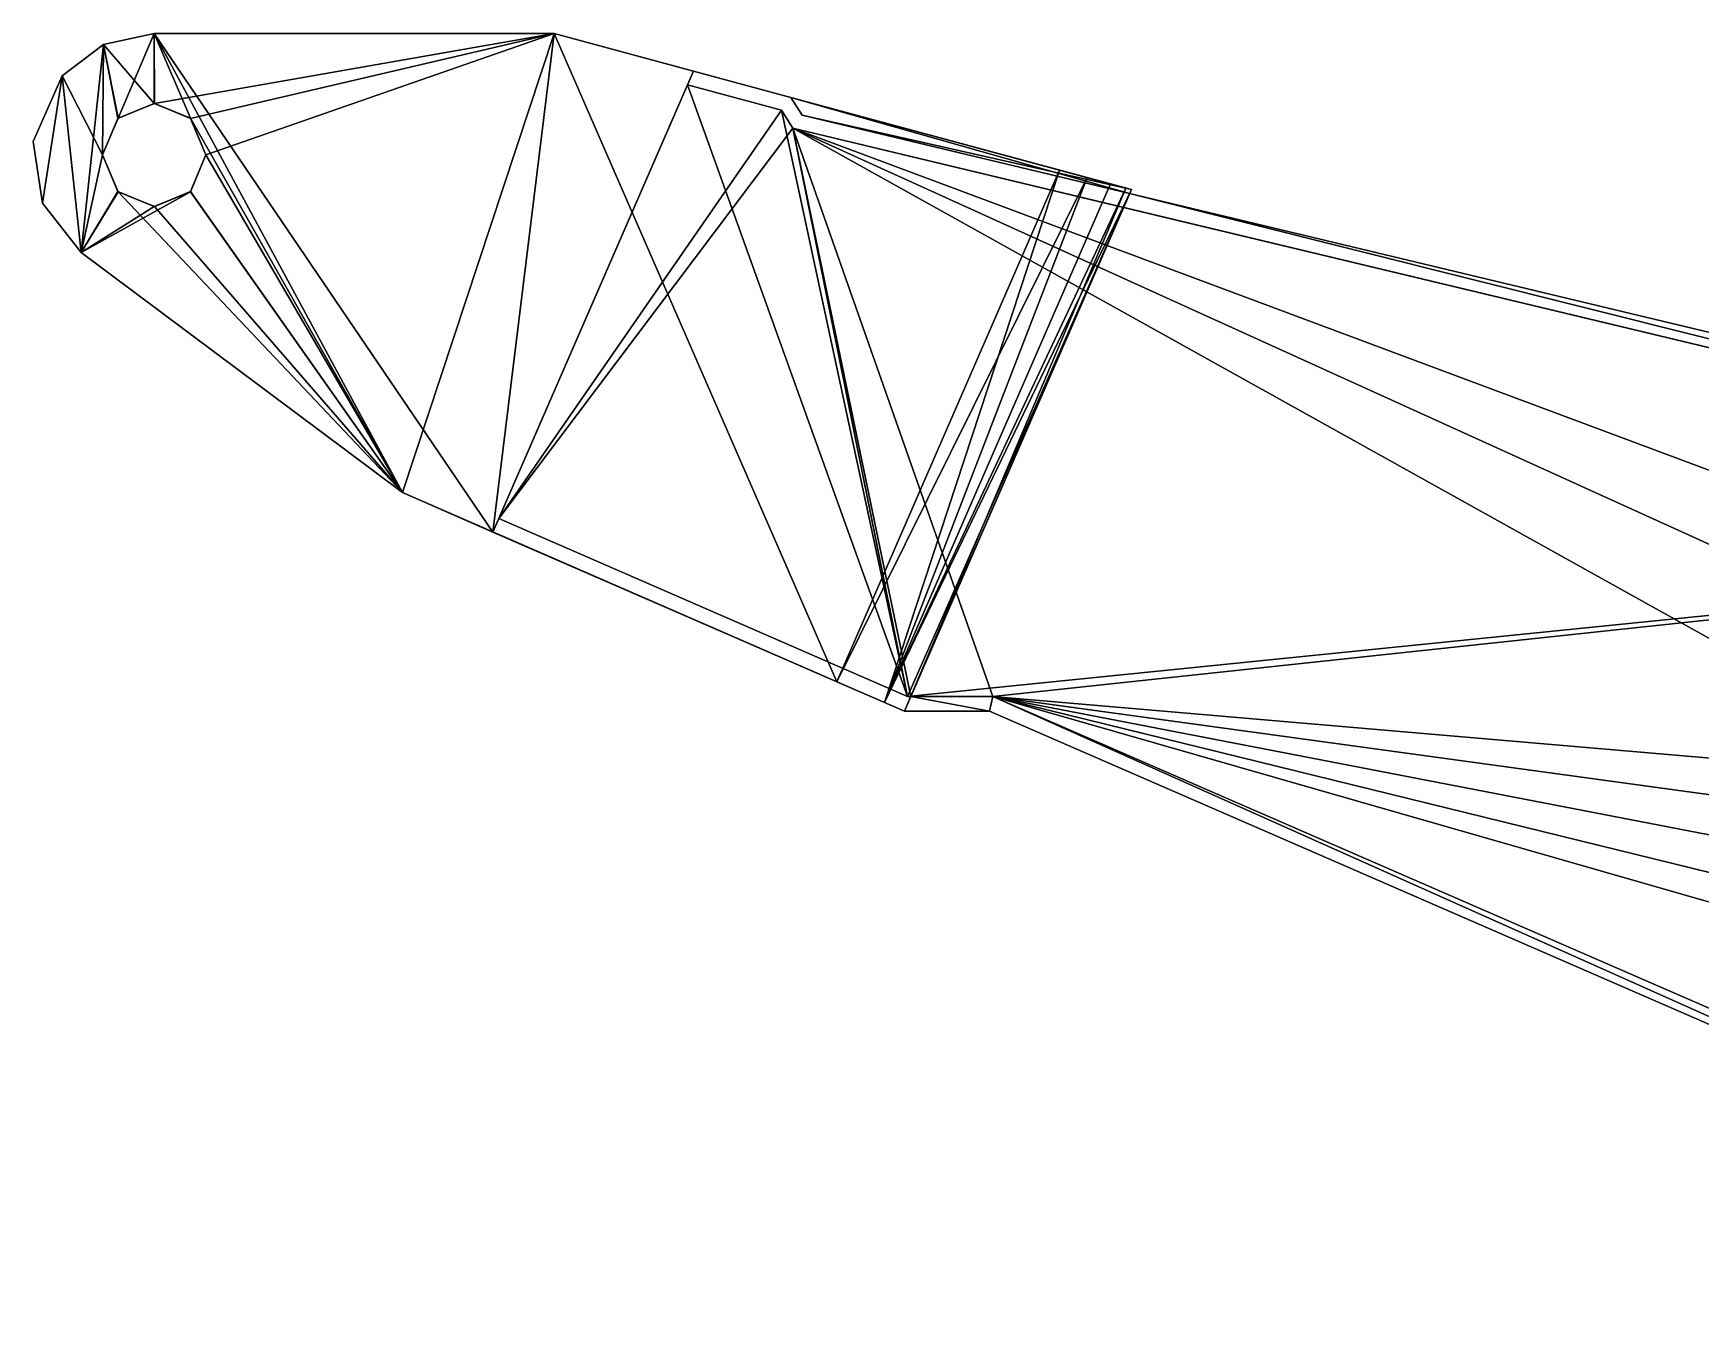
# Model space of a CAD drawing. Header units: metres. Extents: x -8.79 to -1.88, y 2.69 to 4.89.
# Drawn here: x -8.79 to -6.528, y 3.142 to 4.886 of the extents above; entities that cross this region are included whole.
import ezdxf

# ---------------------------------------------------------------- set-up
doc = ezdxf.new("R2010")
doc.units = ezdxf.units.M
doc.header["$LTSCALE"] = 101.851852
for name, color, linetype in [('118', 7, 'CONTINUOUS'), ('121', 7, 'CONTINUOUS'), ('122', 7, 'CONTINUOUS'), ('123', 7, 'CONTINUOUS'), ('125', 7, 'CONTINUOUS'), ('126', 7, 'CONTINUOUS'), ('133', 7, 'CONTINUOUS'), ('31', 7, 'CONTINUOUS'), ('32', 7, 'CONTINUOUS'), ('33', 7, 'CONTINUOUS'), ('34', 7, 'CONTINUOUS'), ('35', 7, 'CONTINUOUS'), ('36', 7, 'CONTINUOUS'), ('37', 7, 'CONTINUOUS'), ('38', 7, 'CONTINUOUS'), ('39', 7, 'CONTINUOUS'), ('40', 7, 'CONTINUOUS'), ('41', 7, 'CONTINUOUS'), ('42', 7, 'CONTINUOUS'), ('43', 7, 'CONTINUOUS'), ('44', 7, 'CONTINUOUS'), ('45', 7, 'CONTINUOUS'), ('46', 7, 'CONTINUOUS'), ('47', 7, 'CONTINUOUS'), ('48', 7, 'CONTINUOUS'), ('49', 7, 'CONTINUOUS'), ('50', 7, 'CONTINUOUS'), ('51', 7, 'CONTINUOUS'), ('52', 7, 'CONTINUOUS'), ('53', 7, 'CONTINUOUS'), ('54', 7, 'CONTINUOUS'), ('55', 7, 'CONTINUOUS'), ('56', 7, 'CONTINUOUS'), ('57', 7, 'CONTINUOUS'), ('58', 7, 'CONTINUOUS'), ('59', 7, 'CONTINUOUS'), ('60', 7, 'CONTINUOUS'), ('61', 7, 'CONTINUOUS'), ('62', 7, 'CONTINUOUS'), ('63', 7, 'CONTINUOUS'), ('71', 7, 'CONTINUOUS'), ('72', 7, 'CONTINUOUS'), ('73', 7, 'CONTINUOUS'), ('74', 7, 'CONTINUOUS'), ('75', 7, 'CONTINUOUS'), ('83', 7, 'CONTINUOUS'), ('84', 7, 'CONTINUOUS'), ('85', 7, 'CONTINUOUS'), ('86', 7, 'CONTINUOUS')]:
    doc.layers.add(name, color=color, linetype=linetype)

msp = doc.modelspace()

# ---------------------------------------------------------------- linework, layer by layer
at = {"layer": '118', "color": 2, "linetype": 'CONTINUOUS'}
for points in [[(-7.3109, 4.6496, 0.3), (-7.3028, 4.6682, 0.3), (-5.4511, 4.2043, 0.3), (-7.3109, 4.6496, 0.3)], [(-7.3028, 4.6682, 0.3), (-5.4474, 4.224, 0.3), (-5.4511, 4.2043, 0.3), (-7.3028, 4.6682, 0.3)], [(-7.4926, 3.9663, 0.3), (-7.6082, 3.9663, 0.3), (-7.5995, 3.9863, 0.3), (-7.4926, 3.9663, 0.3)], [(-7.4884, 3.9863, 0.3), (-7.4926, 3.9663, 0.3), (-7.5995, 3.9863, 0.3), (-7.4884, 3.9863, 0.3)], [(-5.5991, 3.1423, 0.3), (-7.4926, 3.9663, 0.3), (-7.4884, 3.9863, 0.3), (-5.5991, 3.1423, 0.3)], [(-5.5919, 3.161, 0.3), (-5.5991, 3.1423, 0.3), (-7.4884, 3.9863, 0.3), (-5.5919, 3.161, 0.3)]]:
    msp.add_3dface(points, dxfattribs=at)
at = {"layer": '121', "color": 2, "linetype": 'CONTINUOUS'}
for points in [[(-7.3028, 4.6682, 0.9), (-7.3109, 4.6496, 0.9), (-5.4511, 4.2043, 0.9), (-7.3028, 4.6682, 0.9)], [(-5.4474, 4.224, 0.9), (-7.3028, 4.6682, 0.9), (-5.4511, 4.2043, 0.9), (-5.4474, 4.224, 0.9)], [(-7.5995, 3.9863, 0.9), (-7.6082, 3.9663, 0.9), (-7.4926, 3.9663, 0.9), (-7.5995, 3.9863, 0.9)], [(-7.5995, 3.9863, 0.9), (-7.4926, 3.9663, 0.9), (-7.4884, 3.9863, 0.9), (-7.5995, 3.9863, 0.9)], [(-7.4926, 3.9663, 0.9), (-5.5991, 3.1423, 0.9), (-7.4884, 3.9863, 0.9), (-7.4926, 3.9663, 0.9)], [(-7.4884, 3.9863, 0.9), (-5.5991, 3.1423, 0.9), (-5.5919, 3.161, 0.9), (-7.4884, 3.9863, 0.9)]]:
    msp.add_3dface(points, dxfattribs=at)
at = {"layer": '122', "color": 2, "linetype": 'CONTINUOUS'}
for points in [[(-7.7622, 4.7988, 0.3), (-7.7622, 4.7988, 0.9), (-7.7469, 4.7746, 0.3), (-7.7622, 4.7988, 0.3)], [(-7.7622, 4.7988, 0.9), (-7.7469, 4.7746, 0.9), (-7.7469, 4.7746, 0.3), (-7.7622, 4.7988, 0.9)]]:
    msp.add_3dface(points, dxfattribs=at)
at = {"layer": '123', "color": 2, "linetype": 'CONTINUOUS'}
for points in [[(-8.2892, 4.2627, 0.905), (-8.2892, 4.2627, 1.0025), (-8.7246, 4.5886, 1.0025), (-8.2892, 4.2627, 0.905)], [(-8.7246, 4.5886, 0.905), (-8.2892, 4.2627, 0.905), (-8.7246, 4.5886, 1.0025), (-8.7246, 4.5886, 0.905)]]:
    msp.add_3dface(points, dxfattribs=at)
at = {"layer": '125', "color": 2, "linetype": 'CONTINUOUS'}
for points in [[(-7.6082, 3.9663, 0.9), (-7.6082, 3.9663, 0.3), (-7.4926, 3.9663, 0.9), (-7.6082, 3.9663, 0.9)], [(-7.6082, 3.9663, 0.3), (-7.4926, 3.9663, 0.3), (-7.4926, 3.9663, 0.9), (-7.6082, 3.9663, 0.3)]]:
    msp.add_3dface(points, dxfattribs=at)
at = {"layer": '126', "color": 2, "linetype": 'CONTINUOUS'}
for points in [[(-7.4926, 3.9663, 0.3), (-5.5991, 3.1423, 0.3), (-7.4926, 3.9663, 0.9), (-7.4926, 3.9663, 0.3)], [(-7.4926, 3.9663, 0.9), (-5.5991, 3.1423, 0.3), (-5.5991, 3.1423, 0.9), (-7.4926, 3.9663, 0.9)]]:
    msp.add_3dface(points, dxfattribs=at)
at = {"layer": '133', "color": 2, "linetype": 'CONTINUOUS'}
for points in [[(-7.7469, 4.7746, 0.9), (-7.3028, 4.6682, 0.9), (-7.7469, 4.7746, 0.3), (-7.7469, 4.7746, 0.9)], [(-7.3028, 4.6682, 0.9), (-7.3028, 4.6682, 0.3), (-7.7469, 4.7746, 0.3), (-7.3028, 4.6682, 0.9)], [(-7.3028, 4.6682, 0.3), (-7.3028, 4.6682, 0.9), (-5.4474, 4.224, 0.9), (-7.3028, 4.6682, 0.3)], [(-5.4474, 4.224, 0.3), (-7.3028, 4.6682, 0.3), (-5.4474, 4.224, 0.9), (-5.4474, 4.224, 0.3)]]:
    msp.add_3dface(points, dxfattribs=at)
at = {"layer": '31', "color": 2, "linetype": 'CONTINUOUS'}
for points in [[(-7.6351, 3.978, 0.9732), (-7.3979, 4.7002, 1.0025), (-7.6999, 4.0062, 1.0025), (-7.6351, 3.978, 0.9732)], [(-7.3605, 4.6901, 0.9949), (-7.3979, 4.7002, 1.0025), (-7.6351, 3.978, 0.9732), (-7.3605, 4.6901, 0.9949)], [(-7.3289, 4.6815, 0.9732), (-7.3605, 4.6901, 0.9949), (-7.6351, 3.978, 0.9732), (-7.3289, 4.6815, 0.9732)], [(-7.3078, 4.6758, 0.9407), (-7.3289, 4.6815, 0.9732), (-7.6351, 3.978, 0.9732), (-7.3078, 4.6758, 0.9407)], [(-7.6082, 3.9663, 0.9025), (-7.3078, 4.6758, 0.9407), (-7.6351, 3.978, 0.9732), (-7.6082, 3.9663, 0.9025)], [(-7.3003, 4.6738, 0.9025), (-7.3078, 4.6758, 0.9407), (-7.6082, 3.9663, 0.9025), (-7.3003, 4.6738, 0.9025)]]:
    msp.add_3dface(points, dxfattribs=at)
at = {"layer": '32', "color": 2, "linetype": 'CONTINUOUS'}
for points in [[(-8.6257, 4.8856, 1.0025), (-8.6946, 4.8706, 1.0025), (-8.626, 4.7907, 1.0025), (-8.6257, 4.8856, 1.0025)], [(-8.5766, 4.7705, 1.0025), (-8.6257, 4.8856, 1.0025), (-8.626, 4.7907, 1.0025), (-8.5766, 4.7705, 1.0025)], [(-8.2892, 4.2627, 1.0025), (-8.0831, 4.8856, 1.0025), (-8.6257, 4.8856, 1.0025), (-8.2892, 4.2627, 1.0025)], [(-8.2892, 4.2627, 1.0025), (-8.6257, 4.8856, 1.0025), (-8.5766, 4.7705, 1.0025), (-8.2892, 4.2627, 1.0025)], [(-7.6999, 4.0062, 1.0025), (-8.0831, 4.8856, 1.0025), (-8.2892, 4.2627, 1.0025), (-7.6999, 4.0062, 1.0025)], [(-7.3979, 4.7002, 1.0025), (-8.0831, 4.8856, 1.0025), (-7.6999, 4.0062, 1.0025), (-7.3979, 4.7002, 1.0025)], [(-8.6946, 4.8706, 1.0025), (-8.7508, 4.8282, 1.0025), (-8.6957, 4.7207, 1.0025), (-8.6946, 4.8706, 1.0025)], [(-8.6751, 4.7702, 1.0025), (-8.6946, 4.8706, 1.0025), (-8.6957, 4.7207, 1.0025), (-8.6751, 4.7702, 1.0025)], [(-8.626, 4.7907, 1.0025), (-8.6946, 4.8706, 1.0025), (-8.6751, 4.7702, 1.0025), (-8.626, 4.7907, 1.0025)], [(-8.7897, 4.7389, 1.0025), (-8.7771, 4.6551, 1.0025), (-8.7508, 4.8282, 1.0025), (-8.7897, 4.7389, 1.0025)], [(-8.7771, 4.6551, 1.0025), (-8.7246, 4.5886, 1.0025), (-8.7508, 4.8282, 1.0025), (-8.7771, 4.6551, 1.0025)], [(-8.7508, 4.8282, 1.0025), (-8.7246, 4.5886, 1.0025), (-8.6957, 4.7207, 1.0025), (-8.7508, 4.8282, 1.0025)], [(-8.5557, 4.7207, 1.0025), (-8.2892, 4.2627, 1.0025), (-8.5766, 4.7705, 1.0025), (-8.5557, 4.7207, 1.0025)], [(-8.6957, 4.7207, 1.0025), (-8.7246, 4.5886, 1.0025), (-8.6748, 4.6708, 1.0025), (-8.6957, 4.7207, 1.0025)], [(-8.2892, 4.2627, 1.0025), (-8.5557, 4.7207, 1.0025), (-8.5763, 4.6711, 1.0025), (-8.2892, 4.2627, 1.0025)], [(-8.7246, 4.5886, 1.0025), (-8.2892, 4.2627, 1.0025), (-8.6748, 4.6708, 1.0025), (-8.7246, 4.5886, 1.0025)], [(-8.6748, 4.6708, 1.0025), (-8.2892, 4.2627, 1.0025), (-8.6254, 4.6507, 1.0025), (-8.6748, 4.6708, 1.0025)], [(-8.6254, 4.6507, 1.0025), (-8.2892, 4.2627, 1.0025), (-8.5763, 4.6711, 1.0025), (-8.6254, 4.6507, 1.0025)]]:
    msp.add_3dface(points, dxfattribs=at)
at = {"layer": '33', "color": 2, "linetype": 'CONTINUOUS'}
for points in [[(-7.3979, 4.7002, 1.0025), (-7.8942, 4.8345, 0.905), (-8.0831, 4.8856, 0.905), (-7.3979, 4.7002, 1.0025)], [(-8.0831, 4.8856, 0.295), (-7.8942, 4.8345, 0.295), (-8.0831, 4.8856, 0.1975), (-8.0831, 4.8856, 0.295)], [(-8.0831, 4.8856, 0.1975), (-7.8942, 4.8345, 0.295), (-7.7622, 4.7988, 0.3), (-8.0831, 4.8856, 0.1975)], [(-8.0831, 4.8856, 1.0025), (-7.3979, 4.7002, 1.0025), (-8.0831, 4.8856, 0.905), (-8.0831, 4.8856, 1.0025)], [(-7.3979, 4.7002, 0.1975), (-8.0831, 4.8856, 0.1975), (-7.7622, 4.7988, 0.3), (-7.3979, 4.7002, 0.1975)], [(-7.8942, 4.8345, 0.295), (-7.8942, 4.8345, 0.905), (-7.7622, 4.7988, 0.9), (-7.8942, 4.8345, 0.295)], [(-7.8942, 4.8345, 0.905), (-7.3979, 4.7002, 1.0025), (-7.7622, 4.7988, 0.9), (-7.8942, 4.8345, 0.905)], [(-7.7622, 4.7988, 0.3), (-7.8942, 4.8345, 0.295), (-7.7622, 4.7988, 0.9), (-7.7622, 4.7988, 0.3)], [(-7.7622, 4.7988, 0.9), (-7.3979, 4.7002, 1.0025), (-7.3605, 4.6901, 0.9949), (-7.7622, 4.7988, 0.9)], [(-7.3003, 4.6738, 0.3), (-7.3979, 4.7002, 0.1975), (-7.7622, 4.7988, 0.3), (-7.3003, 4.6738, 0.3)], [(-7.3003, 4.6738, 0.9), (-7.7622, 4.7988, 0.9), (-7.3003, 4.6738, 0.9025), (-7.3003, 4.6738, 0.9)], [(-7.3003, 4.6738, 0.9025), (-7.7622, 4.7988, 0.9), (-7.3078, 4.6758, 0.9407), (-7.3003, 4.6738, 0.9025)], [(-7.3078, 4.6758, 0.9407), (-7.7622, 4.7988, 0.9), (-7.3289, 4.6815, 0.9732), (-7.3078, 4.6758, 0.9407)], [(-7.3289, 4.6815, 0.9732), (-7.7622, 4.7988, 0.9), (-7.3605, 4.6901, 0.9949), (-7.3289, 4.6815, 0.9732)], [(-7.3605, 4.6901, 0.2051), (-7.3979, 4.7002, 0.1975), (-7.3003, 4.6738, 0.3), (-7.3605, 4.6901, 0.2051)], [(-7.3289, 4.6815, 0.2268), (-7.3605, 4.6901, 0.2051), (-7.3003, 4.6738, 0.3), (-7.3289, 4.6815, 0.2268)], [(-7.3078, 4.6758, 0.2593), (-7.3289, 4.6815, 0.2268), (-7.3003, 4.6738, 0.3), (-7.3078, 4.6758, 0.2593)], [(-7.3003, 4.6738, 0.2975), (-7.3078, 4.6758, 0.2593), (-7.3003, 4.6738, 0.3), (-7.3003, 4.6738, 0.2975)]]:
    msp.add_3dface(points, dxfattribs=at)
at = {"layer": '34', "color": 2, "linetype": 'CONTINUOUS'}
for points in [[(-7.3979, 4.7002, 0.1975), (-7.3605, 4.6901, 0.2051), (-7.6999, 4.0062, 0.1975), (-7.3979, 4.7002, 0.1975)], [(-7.3605, 4.6901, 0.2051), (-7.6351, 3.978, 0.2268), (-7.6999, 4.0062, 0.1975), (-7.3605, 4.6901, 0.2051)], [(-7.3605, 4.6901, 0.2051), (-7.3289, 4.6815, 0.2268), (-7.6351, 3.978, 0.2268), (-7.3605, 4.6901, 0.2051)], [(-7.3289, 4.6815, 0.2268), (-7.3078, 4.6758, 0.2593), (-7.6351, 3.978, 0.2268), (-7.3289, 4.6815, 0.2268)], [(-7.3078, 4.6758, 0.2593), (-7.3003, 4.6738, 0.2975), (-7.6351, 3.978, 0.2268), (-7.3078, 4.6758, 0.2593)], [(-7.3003, 4.6738, 0.2975), (-7.6082, 3.9663, 0.2975), (-7.6351, 3.978, 0.2268), (-7.3003, 4.6738, 0.2975)]]:
    msp.add_3dface(points, dxfattribs=at)
at = {"layer": '35', "color": 2, "linetype": 'CONTINUOUS'}
for points in [[(-8.6946, 4.8706, 0.1975), (-8.6257, 4.8856, 0.1975), (-8.6748, 4.7705, 0.1975), (-8.6946, 4.8706, 0.1975)], [(-8.6748, 4.7705, 0.1975), (-8.6257, 4.8856, 0.1975), (-8.6254, 4.7907, 0.1975), (-8.6748, 4.7705, 0.1975)], [(-8.6257, 4.8856, 0.1975), (-8.0831, 4.8856, 0.1975), (-8.6254, 4.7907, 0.1975), (-8.6257, 4.8856, 0.1975)], [(-8.6254, 4.7907, 0.1975), (-8.0831, 4.8856, 0.1975), (-8.5763, 4.7702, 0.1975), (-8.6254, 4.7907, 0.1975)], [(-8.0831, 4.8856, 0.1975), (-8.5557, 4.7207, 0.1975), (-8.5763, 4.7702, 0.1975), (-8.0831, 4.8856, 0.1975)], [(-8.0831, 4.8856, 0.1975), (-8.2892, 4.2627, 0.1975), (-8.5557, 4.7207, 0.1975), (-8.0831, 4.8856, 0.1975)], [(-8.0831, 4.8856, 0.1975), (-7.6999, 4.0062, 0.1975), (-8.2892, 4.2627, 0.1975), (-8.0831, 4.8856, 0.1975)], [(-8.0831, 4.8856, 0.1975), (-7.3979, 4.7002, 0.1975), (-7.6999, 4.0062, 0.1975), (-8.0831, 4.8856, 0.1975)], [(-8.7508, 4.8282, 0.1975), (-8.6946, 4.8706, 0.1975), (-8.7246, 4.5886, 0.1975), (-8.7508, 4.8282, 0.1975)], [(-8.7246, 4.5886, 0.1975), (-8.6946, 4.8706, 0.1975), (-8.6957, 4.7207, 0.1975), (-8.7246, 4.5886, 0.1975)], [(-8.6957, 4.7207, 0.1975), (-8.6946, 4.8706, 0.1975), (-8.6748, 4.7705, 0.1975), (-8.6957, 4.7207, 0.1975)], [(-8.7897, 4.7389, 0.1975), (-8.7508, 4.8282, 0.1975), (-8.7771, 4.6551, 0.1975), (-8.7897, 4.7389, 0.1975)], [(-8.7771, 4.6551, 0.1975), (-8.7508, 4.8282, 0.1975), (-8.7246, 4.5886, 0.1975), (-8.7771, 4.6551, 0.1975)], [(-8.6751, 4.6711, 0.1975), (-8.7246, 4.5886, 0.1975), (-8.6957, 4.7207, 0.1975), (-8.6751, 4.6711, 0.1975)], [(-8.5557, 4.7207, 0.1975), (-8.2892, 4.2627, 0.1975), (-8.5766, 4.6708, 0.1975), (-8.5557, 4.7207, 0.1975)], [(-8.626, 4.6507, 0.1975), (-8.7246, 4.5886, 0.1975), (-8.6751, 4.6711, 0.1975), (-8.626, 4.6507, 0.1975)], [(-8.2892, 4.2627, 0.1975), (-8.7246, 4.5886, 0.1975), (-8.5766, 4.6708, 0.1975), (-8.2892, 4.2627, 0.1975)], [(-8.5766, 4.6708, 0.1975), (-8.7246, 4.5886, 0.1975), (-8.626, 4.6507, 0.1975), (-8.5766, 4.6708, 0.1975)]]:
    msp.add_3dface(points, dxfattribs=at)
at = {"layer": '36', "color": 2, "linetype": 'CONTINUOUS'}
for points in [[(-8.1663, 4.2092, 0.905), (-7.6351, 3.978, 0.9732), (-8.2892, 4.2627, 0.905), (-8.1663, 4.2092, 0.905)], [(-7.6351, 3.978, 0.2268), (-8.1663, 4.2092, 0.295), (-8.2892, 4.2627, 0.1975), (-7.6351, 3.978, 0.2268)], [(-8.2892, 4.2627, 0.1975), (-8.1663, 4.2092, 0.295), (-8.2892, 4.2627, 0.295), (-8.2892, 4.2627, 0.1975)], [(-7.6351, 3.978, 0.9732), (-7.6999, 4.0062, 1.0025), (-8.2892, 4.2627, 0.905), (-7.6351, 3.978, 0.9732)], [(-8.2892, 4.2627, 0.905), (-7.6999, 4.0062, 1.0025), (-8.2892, 4.2627, 1.0025), (-8.2892, 4.2627, 0.905)], [(-7.6999, 4.0062, 0.1975), (-7.6351, 3.978, 0.2268), (-8.2892, 4.2627, 0.1975), (-7.6999, 4.0062, 0.1975)], [(-8.1663, 4.2092, 0.905), (-8.1663, 4.2092, 0.295), (-7.6082, 3.9663, 0.9025), (-8.1663, 4.2092, 0.905)], [(-8.1663, 4.2092, 0.905), (-7.6082, 3.9663, 0.9025), (-7.6351, 3.978, 0.9732), (-8.1663, 4.2092, 0.905)], [(-7.6082, 3.9663, 0.9025), (-8.1663, 4.2092, 0.295), (-7.6082, 3.9663, 0.9), (-7.6082, 3.9663, 0.9025)], [(-7.6082, 3.9663, 0.9), (-8.1663, 4.2092, 0.295), (-7.6082, 3.9663, 0.3), (-7.6082, 3.9663, 0.9)], [(-7.6082, 3.9663, 0.3), (-8.1663, 4.2092, 0.295), (-7.6082, 3.9663, 0.2975), (-7.6082, 3.9663, 0.3)], [(-7.6082, 3.9663, 0.2975), (-8.1663, 4.2092, 0.295), (-7.6351, 3.978, 0.2268), (-7.6082, 3.9663, 0.2975)]]:
    msp.add_3dface(points, dxfattribs=at)
at = {"layer": '37', "color": 2, "linetype": 'CONTINUOUS'}
for points in [[(-8.6257, 4.8856, 0.295), (-8.6946, 4.8706, 0.295), (-8.626, 4.7907, 0.295), (-8.6257, 4.8856, 0.295)], [(-8.5766, 4.7705, 0.295), (-8.6257, 4.8856, 0.295), (-8.626, 4.7907, 0.295), (-8.5766, 4.7705, 0.295)], [(-8.1663, 4.2092, 0.295), (-8.0831, 4.8856, 0.295), (-8.6257, 4.8856, 0.295), (-8.1663, 4.2092, 0.295)], [(-8.2892, 4.2627, 0.295), (-8.1663, 4.2092, 0.295), (-8.6257, 4.8856, 0.295), (-8.2892, 4.2627, 0.295)], [(-8.2892, 4.2627, 0.295), (-8.6257, 4.8856, 0.295), (-8.5766, 4.7705, 0.295), (-8.2892, 4.2627, 0.295)], [(-8.1663, 4.2092, 0.295), (-7.8942, 4.8345, 0.295), (-8.0831, 4.8856, 0.295), (-8.1663, 4.2092, 0.295)], [(-8.6946, 4.8706, 0.295), (-8.7508, 4.8282, 0.295), (-8.6957, 4.7207, 0.295), (-8.6946, 4.8706, 0.295)], [(-8.6751, 4.7702, 0.295), (-8.6946, 4.8706, 0.295), (-8.6957, 4.7207, 0.295), (-8.6751, 4.7702, 0.295)], [(-8.626, 4.7907, 0.295), (-8.6946, 4.8706, 0.295), (-8.6751, 4.7702, 0.295), (-8.626, 4.7907, 0.295)], [(-8.7897, 4.7389, 0.295), (-8.7771, 4.6551, 0.295), (-8.7508, 4.8282, 0.295), (-8.7897, 4.7389, 0.295)], [(-8.7771, 4.6551, 0.295), (-8.7246, 4.5886, 0.295), (-8.7508, 4.8282, 0.295), (-8.7771, 4.6551, 0.295)], [(-8.7508, 4.8282, 0.295), (-8.7246, 4.5886, 0.295), (-8.6957, 4.7207, 0.295), (-8.7508, 4.8282, 0.295)], [(-8.5557, 4.7207, 0.295), (-8.2892, 4.2627, 0.295), (-8.5766, 4.7705, 0.295), (-8.5557, 4.7207, 0.295)], [(-8.6957, 4.7207, 0.295), (-8.7246, 4.5886, 0.295), (-8.6748, 4.6708, 0.295), (-8.6957, 4.7207, 0.295)], [(-8.2892, 4.2627, 0.295), (-8.5557, 4.7207, 0.295), (-8.5763, 4.6711, 0.295), (-8.2892, 4.2627, 0.295)], [(-8.7246, 4.5886, 0.295), (-8.2892, 4.2627, 0.295), (-8.6748, 4.6708, 0.295), (-8.7246, 4.5886, 0.295)], [(-8.6748, 4.6708, 0.295), (-8.2892, 4.2627, 0.295), (-8.6254, 4.6507, 0.295), (-8.6748, 4.6708, 0.295)], [(-8.6254, 4.6507, 0.295), (-8.2892, 4.2627, 0.295), (-8.5763, 4.6711, 0.295), (-8.6254, 4.6507, 0.295)]]:
    msp.add_3dface(points, dxfattribs=at)
at = {"layer": '38', "color": 2, "linetype": 'CONTINUOUS'}
for points in [[(-8.1663, 4.2092, 0.905), (-7.8942, 4.8345, 0.905), (-8.1583, 4.2275, 0.9), (-8.1663, 4.2092, 0.905)], [(-7.8942, 4.8345, 0.295), (-8.1663, 4.2092, 0.295), (-7.9023, 4.816, 0.3), (-7.8942, 4.8345, 0.295)], [(-8.1583, 4.2275, 0.9), (-7.8942, 4.8345, 0.905), (-7.9023, 4.816, 0.9), (-8.1583, 4.2275, 0.9)], [(-7.8942, 4.8345, 0.905), (-7.9023, 4.816, 0.32), (-7.9023, 4.816, 0.88), (-7.8942, 4.8345, 0.905)], [(-7.9023, 4.816, 0.32), (-7.8942, 4.8345, 0.905), (-7.9023, 4.816, 0.3), (-7.9023, 4.816, 0.32)], [(-7.8942, 4.8345, 0.905), (-7.8942, 4.8345, 0.295), (-7.9023, 4.816, 0.3), (-7.8942, 4.8345, 0.905)], [(-7.9023, 4.816, 0.9), (-7.8942, 4.8345, 0.905), (-7.9023, 4.816, 0.88), (-7.9023, 4.816, 0.9)], [(-7.9023, 4.816, 0.3), (-8.1663, 4.2092, 0.295), (-8.1583, 4.2275, 0.3), (-7.9023, 4.816, 0.3)], [(-7.9023, 4.816, 0.32), (-8.1583, 4.2275, 0.32), (-7.9023, 4.816, 0.88), (-7.9023, 4.816, 0.32)], [(-7.9023, 4.816, 0.88), (-8.1583, 4.2275, 0.32), (-8.1583, 4.2275, 0.88), (-7.9023, 4.816, 0.88)], [(-8.1583, 4.2275, 0.32), (-8.1663, 4.2092, 0.295), (-8.1583, 4.2275, 0.88), (-8.1583, 4.2275, 0.32)], [(-8.1663, 4.2092, 0.295), (-8.1583, 4.2275, 0.32), (-8.1583, 4.2275, 0.3), (-8.1663, 4.2092, 0.295)], [(-8.1663, 4.2092, 0.295), (-8.1663, 4.2092, 0.905), (-8.1583, 4.2275, 0.9), (-8.1663, 4.2092, 0.295)], [(-8.1663, 4.2092, 0.295), (-8.1583, 4.2275, 0.9), (-8.1583, 4.2275, 0.88), (-8.1663, 4.2092, 0.295)]]:
    msp.add_3dface(points, dxfattribs=at)
at = {"layer": '39', "color": 2, "linetype": 'CONTINUOUS'}
for points in [[(-8.6946, 4.8706, 0.905), (-8.6257, 4.8856, 0.905), (-8.6748, 4.7705, 0.905), (-8.6946, 4.8706, 0.905)], [(-8.6748, 4.7705, 0.905), (-8.6257, 4.8856, 0.905), (-8.6254, 4.7907, 0.905), (-8.6748, 4.7705, 0.905)], [(-8.6257, 4.8856, 0.905), (-8.0831, 4.8856, 0.905), (-8.6254, 4.7907, 0.905), (-8.6257, 4.8856, 0.905)], [(-8.6254, 4.7907, 0.905), (-8.0831, 4.8856, 0.905), (-8.5763, 4.7702, 0.905), (-8.6254, 4.7907, 0.905)], [(-8.0831, 4.8856, 0.905), (-8.5557, 4.7207, 0.905), (-8.5763, 4.7702, 0.905), (-8.0831, 4.8856, 0.905)], [(-8.0831, 4.8856, 0.905), (-8.2892, 4.2627, 0.905), (-8.5557, 4.7207, 0.905), (-8.0831, 4.8856, 0.905)], [(-8.0831, 4.8856, 0.905), (-8.1663, 4.2092, 0.905), (-8.2892, 4.2627, 0.905), (-8.0831, 4.8856, 0.905)], [(-7.8942, 4.8345, 0.905), (-8.1663, 4.2092, 0.905), (-8.0831, 4.8856, 0.905), (-7.8942, 4.8345, 0.905)], [(-8.7508, 4.8282, 0.905), (-8.6946, 4.8706, 0.905), (-8.7246, 4.5886, 0.905), (-8.7508, 4.8282, 0.905)], [(-8.7246, 4.5886, 0.905), (-8.6946, 4.8706, 0.905), (-8.6957, 4.7207, 0.905), (-8.7246, 4.5886, 0.905)], [(-8.6957, 4.7207, 0.905), (-8.6946, 4.8706, 0.905), (-8.6748, 4.7705, 0.905), (-8.6957, 4.7207, 0.905)], [(-8.7897, 4.7389, 0.905), (-8.7508, 4.8282, 0.905), (-8.7771, 4.6551, 0.905), (-8.7897, 4.7389, 0.905)], [(-8.7771, 4.6551, 0.905), (-8.7508, 4.8282, 0.905), (-8.7246, 4.5886, 0.905), (-8.7771, 4.6551, 0.905)], [(-8.6751, 4.6711, 0.905), (-8.7246, 4.5886, 0.905), (-8.6957, 4.7207, 0.905), (-8.6751, 4.6711, 0.905)], [(-8.5557, 4.7207, 0.905), (-8.2892, 4.2627, 0.905), (-8.5766, 4.6708, 0.905), (-8.5557, 4.7207, 0.905)], [(-8.626, 4.6507, 0.905), (-8.7246, 4.5886, 0.905), (-8.6751, 4.6711, 0.905), (-8.626, 4.6507, 0.905)], [(-8.2892, 4.2627, 0.905), (-8.7246, 4.5886, 0.905), (-8.5766, 4.6708, 0.905), (-8.2892, 4.2627, 0.905)], [(-8.5766, 4.6708, 0.905), (-8.7246, 4.5886, 0.905), (-8.626, 4.6507, 0.905), (-8.5766, 4.6708, 0.905)]]:
    msp.add_3dface(points, dxfattribs=at)
at = {"layer": '40', "color": 2, "linetype": 'CONTINUOUS'}
for points in [[(-7.7749, 4.7815, 0.32), (-8.1583, 4.2275, 0.32), (-7.9023, 4.816, 0.32), (-7.7749, 4.7815, 0.32)], [(-7.7594, 4.757, 0.32), (-8.1583, 4.2275, 0.32), (-7.7749, 4.7815, 0.32), (-7.7594, 4.757, 0.32)], [(-7.604, 3.9863, 0.32), (-8.1583, 4.2275, 0.32), (-7.7594, 4.757, 0.32), (-7.604, 3.9863, 0.32)], [(-5.4511, 4.2043, 0.32), (-7.604, 3.9863, 0.32), (-7.7594, 4.757, 0.32), (-5.4511, 4.2043, 0.32)], [(-7.4884, 3.9863, 0.32), (-7.604, 3.9863, 0.32), (-5.4511, 4.2043, 0.32), (-7.4884, 3.9863, 0.32)], [(-5.7255, 3.8346, 0.32), (-7.4884, 3.9863, 0.32), (-5.4511, 4.2043, 0.32), (-5.7255, 3.8346, 0.32)], [(-5.7255, 3.8346, 0.32), (-5.7687, 3.7504, 0.32), (-7.4884, 3.9863, 0.32), (-5.7255, 3.8346, 0.32)], [(-5.7687, 3.7504, 0.32), (-5.7836, 3.6572, 0.32), (-7.4884, 3.9863, 0.32), (-5.7687, 3.7504, 0.32)], [(-5.7836, 3.6572, 0.32), (-5.7262, 3.4808, 0.32), (-7.4884, 3.9863, 0.32), (-5.7836, 3.6572, 0.32)], [(-7.4884, 3.9863, 0.32), (-5.7262, 3.4808, 0.32), (-5.5919, 3.161, 0.32), (-7.4884, 3.9863, 0.32)]]:
    msp.add_3dface(points, dxfattribs=at)
at = {"layer": '41', "color": 2, "linetype": 'CONTINUOUS'}
for points in [[(-7.7749, 4.7815, 0.32), (-7.9023, 4.816, 0.32), (-7.7749, 4.7815, 0.3), (-7.7749, 4.7815, 0.32)], [(-7.9023, 4.816, 0.32), (-7.9023, 4.816, 0.3), (-7.7749, 4.7815, 0.3), (-7.9023, 4.816, 0.32)]]:
    msp.add_3dface(points, dxfattribs=at)
at = {"layer": '42', "color": 2, "linetype": 'CONTINUOUS'}
for points in [[(-7.9023, 4.816, 0.88), (-8.1583, 4.2275, 0.88), (-7.604, 3.9863, 0.88), (-7.9023, 4.816, 0.88)], [(-7.9023, 4.816, 0.88), (-7.604, 3.9863, 0.88), (-7.7749, 4.7815, 0.88), (-7.9023, 4.816, 0.88)], [(-7.7749, 4.7815, 0.88), (-7.604, 3.9863, 0.88), (-7.7594, 4.757, 0.88), (-7.7749, 4.7815, 0.88)], [(-7.604, 3.9863, 0.88), (-7.4884, 3.9863, 0.88), (-7.7594, 4.757, 0.88), (-7.604, 3.9863, 0.88)], [(-7.7594, 4.757, 0.88), (-7.4884, 3.9863, 0.88), (-5.7836, 3.6572, 0.88), (-7.7594, 4.757, 0.88)], [(-5.4511, 4.2043, 0.88), (-7.7594, 4.757, 0.88), (-5.577, 3.9423, 0.88), (-5.4511, 4.2043, 0.88)], [(-5.577, 3.9423, 0.88), (-7.7594, 4.757, 0.88), (-5.7262, 3.8336, 0.88), (-5.577, 3.9423, 0.88)], [(-5.7262, 3.8336, 0.88), (-7.7594, 4.757, 0.88), (-5.7836, 3.6572, 0.88), (-5.7262, 3.8336, 0.88)], [(-7.4884, 3.9863, 0.88), (-5.5919, 3.161, 0.88), (-5.7687, 3.564, 0.88), (-7.4884, 3.9863, 0.88)], [(-5.7836, 3.6572, 0.88), (-7.4884, 3.9863, 0.88), (-5.7687, 3.564, 0.88), (-5.7836, 3.6572, 0.88)]]:
    msp.add_3dface(points, dxfattribs=at)
at = {"layer": '43', "color": 2, "linetype": 'CONTINUOUS'}
for points in [[(-8.1583, 4.2275, 0.88), (-8.1583, 4.2275, 0.9), (-7.604, 3.9863, 0.9), (-8.1583, 4.2275, 0.88)], [(-8.1583, 4.2275, 0.88), (-7.604, 3.9863, 0.9), (-7.604, 3.9863, 0.88), (-8.1583, 4.2275, 0.88)]]:
    msp.add_3dface(points, dxfattribs=at)
at = {"layer": '44', "color": 2, "linetype": 'CONTINUOUS'}
for points in [[(-8.7508, 4.8282, 0.1975), (-8.7897, 4.7389, 0.1975), (-8.7897, 4.7389, 0.295), (-8.7508, 4.8282, 0.1975)], [(-8.7508, 4.8282, 0.1975), (-8.7897, 4.7389, 0.295), (-8.7508, 4.8282, 0.295), (-8.7508, 4.8282, 0.1975)]]:
    msp.add_3dface(points, dxfattribs=at)
at = {"layer": '45', "color": 2, "linetype": 'CONTINUOUS'}
for points in [[(-8.6257, 4.8856, 0.1975), (-8.6946, 4.8706, 0.1975), (-8.6257, 4.8856, 0.295), (-8.6257, 4.8856, 0.1975)], [(-8.6257, 4.8856, 0.295), (-8.6946, 4.8706, 0.1975), (-8.6946, 4.8706, 0.295), (-8.6257, 4.8856, 0.295)], [(-8.6946, 4.8706, 0.1975), (-8.7508, 4.8282, 0.1975), (-8.6946, 4.8706, 0.295), (-8.6946, 4.8706, 0.1975)], [(-8.7508, 4.8282, 0.1975), (-8.7508, 4.8282, 0.295), (-8.6946, 4.8706, 0.295), (-8.7508, 4.8282, 0.1975)]]:
    msp.add_3dface(points, dxfattribs=at)
at = {"layer": '46', "color": 2, "linetype": 'CONTINUOUS'}
for points in [[(-8.7897, 4.7389, 0.1975), (-8.7771, 4.6551, 0.1975), (-8.7897, 4.7389, 0.295), (-8.7897, 4.7389, 0.1975)], [(-8.7771, 4.6551, 0.1975), (-8.7771, 4.6551, 0.295), (-8.7897, 4.7389, 0.295), (-8.7771, 4.6551, 0.1975)], [(-8.7771, 4.6551, 0.1975), (-8.7246, 4.5886, 0.1975), (-8.7771, 4.6551, 0.295), (-8.7771, 4.6551, 0.1975)], [(-8.7246, 4.5886, 0.1975), (-8.7246, 4.5886, 0.295), (-8.7771, 4.6551, 0.295), (-8.7246, 4.5886, 0.1975)]]:
    msp.add_3dface(points, dxfattribs=at)
at = {"layer": '47', "color": 2, "linetype": 'CONTINUOUS'}
for points in [[(-8.0831, 4.8856, 0.295), (-8.0831, 4.8856, 0.1975), (-8.6257, 4.8856, 0.1975), (-8.0831, 4.8856, 0.295)], [(-8.0831, 4.8856, 0.295), (-8.6257, 4.8856, 0.1975), (-8.6257, 4.8856, 0.295), (-8.0831, 4.8856, 0.295)]]:
    msp.add_3dface(points, dxfattribs=at)
at = {"layer": '48', "color": 2, "linetype": 'CONTINUOUS'}
for points in [[(-8.0831, 4.8856, 1.0025), (-8.0831, 4.8856, 0.905), (-8.6257, 4.8856, 0.905), (-8.0831, 4.8856, 1.0025)], [(-8.0831, 4.8856, 1.0025), (-8.6257, 4.8856, 0.905), (-8.6257, 4.8856, 1.0025), (-8.0831, 4.8856, 1.0025)]]:
    msp.add_3dface(points, dxfattribs=at)
at = {"layer": '49', "color": 2, "linetype": 'CONTINUOUS'}
for points in [[(-8.6257, 4.8856, 0.905), (-8.6946, 4.8706, 0.905), (-8.6257, 4.8856, 1.0025), (-8.6257, 4.8856, 0.905)], [(-8.6257, 4.8856, 1.0025), (-8.6946, 4.8706, 0.905), (-8.6946, 4.8706, 1.0025), (-8.6257, 4.8856, 1.0025)], [(-8.6946, 4.8706, 0.905), (-8.7508, 4.8282, 0.905), (-8.6946, 4.8706, 1.0025), (-8.6946, 4.8706, 0.905)], [(-8.7508, 4.8282, 0.905), (-8.7508, 4.8282, 1.0025), (-8.6946, 4.8706, 1.0025), (-8.7508, 4.8282, 0.905)]]:
    msp.add_3dface(points, dxfattribs=at)
at = {"layer": '50', "color": 2, "linetype": 'CONTINUOUS'}
for points in [[(-8.6748, 4.7705, 0.905), (-8.626, 4.7907, 1.0025), (-8.6751, 4.7702, 1.0025), (-8.6748, 4.7705, 0.905)], [(-8.6748, 4.7705, 0.905), (-8.6254, 4.7907, 0.905), (-8.626, 4.7907, 1.0025), (-8.6748, 4.7705, 0.905)], [(-8.6254, 4.7907, 0.905), (-8.5766, 4.7705, 1.0025), (-8.626, 4.7907, 1.0025), (-8.6254, 4.7907, 0.905)], [(-8.6254, 4.7907, 0.905), (-8.5763, 4.7702, 0.905), (-8.5766, 4.7705, 1.0025), (-8.6254, 4.7907, 0.905)], [(-8.6957, 4.7207, 0.905), (-8.6748, 4.7705, 0.905), (-8.6957, 4.7207, 1.0025), (-8.6957, 4.7207, 0.905)], [(-8.6748, 4.7705, 0.905), (-8.6751, 4.7702, 1.0025), (-8.6957, 4.7207, 1.0025), (-8.6748, 4.7705, 0.905)], [(-8.5763, 4.7702, 0.905), (-8.5557, 4.7207, 0.905), (-8.5766, 4.7705, 1.0025), (-8.5763, 4.7702, 0.905)], [(-8.5557, 4.7207, 0.905), (-8.5557, 4.7207, 1.0025), (-8.5766, 4.7705, 1.0025), (-8.5557, 4.7207, 0.905)]]:
    msp.add_3dface(points, dxfattribs=at)
at = {"layer": '51', "color": 2, "linetype": 'CONTINUOUS'}
for points in [[(-8.6751, 4.6711, 0.905), (-8.6957, 4.7207, 0.905), (-8.6748, 4.6708, 1.0025), (-8.6751, 4.6711, 0.905)], [(-8.6957, 4.7207, 0.905), (-8.6957, 4.7207, 1.0025), (-8.6748, 4.6708, 1.0025), (-8.6957, 4.7207, 0.905)], [(-8.5557, 4.7207, 0.905), (-8.5766, 4.6708, 0.905), (-8.5557, 4.7207, 1.0025), (-8.5557, 4.7207, 0.905)], [(-8.5557, 4.7207, 1.0025), (-8.5766, 4.6708, 0.905), (-8.5763, 4.6711, 1.0025), (-8.5557, 4.7207, 1.0025)], [(-8.626, 4.6507, 0.905), (-8.6751, 4.6711, 0.905), (-8.6748, 4.6708, 1.0025), (-8.626, 4.6507, 0.905)], [(-8.626, 4.6507, 0.905), (-8.6748, 4.6708, 1.0025), (-8.6254, 4.6507, 1.0025), (-8.626, 4.6507, 0.905)], [(-8.5766, 4.6708, 0.905), (-8.626, 4.6507, 0.905), (-8.6254, 4.6507, 1.0025), (-8.5766, 4.6708, 0.905)], [(-8.5766, 4.6708, 0.905), (-8.6254, 4.6507, 1.0025), (-8.5763, 4.6711, 1.0025), (-8.5766, 4.6708, 0.905)]]:
    msp.add_3dface(points, dxfattribs=at)
at = {"layer": '52', "color": 2, "linetype": 'CONTINUOUS'}
for points in [[(-8.6748, 4.7705, 0.1975), (-8.626, 4.7907, 0.295), (-8.6751, 4.7702, 0.295), (-8.6748, 4.7705, 0.1975)], [(-8.6748, 4.7705, 0.1975), (-8.6254, 4.7907, 0.1975), (-8.626, 4.7907, 0.295), (-8.6748, 4.7705, 0.1975)], [(-8.6254, 4.7907, 0.1975), (-8.5766, 4.7705, 0.295), (-8.626, 4.7907, 0.295), (-8.6254, 4.7907, 0.1975)], [(-8.6254, 4.7907, 0.1975), (-8.5763, 4.7702, 0.1975), (-8.5766, 4.7705, 0.295), (-8.6254, 4.7907, 0.1975)], [(-8.6957, 4.7207, 0.1975), (-8.6748, 4.7705, 0.1975), (-8.6957, 4.7207, 0.295), (-8.6957, 4.7207, 0.1975)], [(-8.6748, 4.7705, 0.1975), (-8.6751, 4.7702, 0.295), (-8.6957, 4.7207, 0.295), (-8.6748, 4.7705, 0.1975)], [(-8.5763, 4.7702, 0.1975), (-8.5557, 4.7207, 0.1975), (-8.5766, 4.7705, 0.295), (-8.5763, 4.7702, 0.1975)], [(-8.5557, 4.7207, 0.1975), (-8.5557, 4.7207, 0.295), (-8.5766, 4.7705, 0.295), (-8.5557, 4.7207, 0.1975)]]:
    msp.add_3dface(points, dxfattribs=at)
at = {"layer": '53', "color": 2, "linetype": 'CONTINUOUS'}
for points in [[(-8.6751, 4.6711, 0.1975), (-8.6957, 4.7207, 0.1975), (-8.6748, 4.6708, 0.295), (-8.6751, 4.6711, 0.1975)], [(-8.6957, 4.7207, 0.1975), (-8.6957, 4.7207, 0.295), (-8.6748, 4.6708, 0.295), (-8.6957, 4.7207, 0.1975)], [(-8.5557, 4.7207, 0.1975), (-8.5766, 4.6708, 0.1975), (-8.5557, 4.7207, 0.295), (-8.5557, 4.7207, 0.1975)], [(-8.5557, 4.7207, 0.295), (-8.5766, 4.6708, 0.1975), (-8.5763, 4.6711, 0.295), (-8.5557, 4.7207, 0.295)], [(-8.626, 4.6507, 0.1975), (-8.6751, 4.6711, 0.1975), (-8.6748, 4.6708, 0.295), (-8.626, 4.6507, 0.1975)], [(-8.626, 4.6507, 0.1975), (-8.6748, 4.6708, 0.295), (-8.6254, 4.6507, 0.295), (-8.626, 4.6507, 0.1975)], [(-8.5766, 4.6708, 0.1975), (-8.626, 4.6507, 0.1975), (-8.6254, 4.6507, 0.295), (-8.5766, 4.6708, 0.1975)], [(-8.5766, 4.6708, 0.1975), (-8.6254, 4.6507, 0.295), (-8.5763, 4.6711, 0.295), (-8.5766, 4.6708, 0.1975)]]:
    msp.add_3dface(points, dxfattribs=at)
at = {"layer": '54', "color": 2, "linetype": 'CONTINUOUS'}
for points in [[(-7.3003, 4.6738, 0.3), (-7.7622, 4.7988, 0.3), (-7.3028, 4.6682, 0.3), (-7.3003, 4.6738, 0.3)], [(-7.3028, 4.6682, 0.3), (-7.7622, 4.7988, 0.3), (-7.7469, 4.7746, 0.3), (-7.3028, 4.6682, 0.3)]]:
    msp.add_3dface(points, dxfattribs=at)
at = {"layer": '55', "color": 2, "linetype": 'CONTINUOUS'}
for points in [[(-7.3003, 4.6738, 0.2975), (-7.6082, 3.9663, 0.3), (-7.6082, 3.9663, 0.2975), (-7.3003, 4.6738, 0.2975)], [(-7.6082, 3.9663, 0.3), (-7.3003, 4.6738, 0.2975), (-7.5995, 3.9863, 0.3), (-7.6082, 3.9663, 0.3)], [(-7.3003, 4.6738, 0.2975), (-7.3109, 4.6496, 0.3), (-7.5995, 3.9863, 0.3), (-7.3003, 4.6738, 0.2975)], [(-7.3003, 4.6738, 0.2975), (-7.3028, 4.6682, 0.3), (-7.3109, 4.6496, 0.3), (-7.3003, 4.6738, 0.2975)], [(-7.3003, 4.6738, 0.2975), (-7.3003, 4.6738, 0.3), (-7.3028, 4.6682, 0.3), (-7.3003, 4.6738, 0.2975)]]:
    msp.add_3dface(points, dxfattribs=at)
at = {"layer": '56', "color": 2, "linetype": 'CONTINUOUS'}
for points in [[(-7.9023, 4.816, 0.3), (-8.1583, 4.2275, 0.3), (-7.604, 3.9863, 0.3), (-7.9023, 4.816, 0.3)], [(-7.7749, 4.7815, 0.3), (-7.9023, 4.816, 0.3), (-7.604, 3.9863, 0.3), (-7.7749, 4.7815, 0.3)], [(-7.7594, 4.757, 0.3), (-7.7749, 4.7815, 0.3), (-7.604, 3.9863, 0.3), (-7.7594, 4.757, 0.3)], [(-7.5995, 3.9863, 0.3), (-7.3109, 4.6496, 0.3), (-7.7594, 4.757, 0.3), (-7.5995, 3.9863, 0.3)], [(-7.5995, 3.9863, 0.3), (-7.7594, 4.757, 0.3), (-7.604, 3.9863, 0.3), (-7.5995, 3.9863, 0.3)]]:
    msp.add_3dface(points, dxfattribs=at)
at = {"layer": '57', "color": 2, "linetype": 'CONTINUOUS'}
for points in [[(-7.7622, 4.7988, 0.9), (-7.3003, 4.6738, 0.9), (-7.7469, 4.7746, 0.9), (-7.7622, 4.7988, 0.9)], [(-7.3003, 4.6738, 0.9), (-7.3028, 4.6682, 0.9), (-7.7469, 4.7746, 0.9), (-7.3003, 4.6738, 0.9)]]:
    msp.add_3dface(points, dxfattribs=at)
at = {"layer": '58', "color": 2, "linetype": 'CONTINUOUS'}
for points in [[(-7.3003, 4.6738, 0.9), (-7.3003, 4.6738, 0.9025), (-7.6082, 3.9663, 0.9025), (-7.3003, 4.6738, 0.9)], [(-7.3003, 4.6738, 0.9), (-7.6082, 3.9663, 0.9025), (-7.3028, 4.6682, 0.9), (-7.3003, 4.6738, 0.9)], [(-7.3028, 4.6682, 0.9), (-7.6082, 3.9663, 0.9025), (-7.3109, 4.6496, 0.9), (-7.3028, 4.6682, 0.9)], [(-7.3109, 4.6496, 0.9), (-7.6082, 3.9663, 0.9025), (-7.5995, 3.9863, 0.9), (-7.3109, 4.6496, 0.9)], [(-7.6082, 3.9663, 0.9025), (-7.6082, 3.9663, 0.9), (-7.5995, 3.9863, 0.9), (-7.6082, 3.9663, 0.9025)]]:
    msp.add_3dface(points, dxfattribs=at)
at = {"layer": '59', "color": 2, "linetype": 'CONTINUOUS'}
for points in [[(-8.7508, 4.8282, 0.905), (-8.7897, 4.7389, 0.905), (-8.7897, 4.7389, 1.0025), (-8.7508, 4.8282, 0.905)], [(-8.7508, 4.8282, 0.905), (-8.7897, 4.7389, 1.0025), (-8.7508, 4.8282, 1.0025), (-8.7508, 4.8282, 0.905)]]:
    msp.add_3dface(points, dxfattribs=at)
at = {"layer": '60', "color": 2, "linetype": 'CONTINUOUS'}
for points in [[(-8.1583, 4.2275, 0.9), (-7.9023, 4.816, 0.9), (-7.7749, 4.7815, 0.9), (-8.1583, 4.2275, 0.9)], [(-8.1583, 4.2275, 0.9), (-7.7749, 4.7815, 0.9), (-7.7594, 4.757, 0.9), (-8.1583, 4.2275, 0.9)], [(-7.604, 3.9863, 0.9), (-8.1583, 4.2275, 0.9), (-7.7594, 4.757, 0.9), (-7.604, 3.9863, 0.9)], [(-7.3109, 4.6496, 0.9), (-7.604, 3.9863, 0.9), (-7.7594, 4.757, 0.9), (-7.3109, 4.6496, 0.9)], [(-7.3109, 4.6496, 0.9), (-7.5995, 3.9863, 0.9), (-7.604, 3.9863, 0.9), (-7.3109, 4.6496, 0.9)]]:
    msp.add_3dface(points, dxfattribs=at)
at = {"layer": '61', "color": 2, "linetype": 'CONTINUOUS'}
for points in [[(-8.2892, 4.2627, 0.1975), (-8.2892, 4.2627, 0.295), (-8.7246, 4.5886, 0.295), (-8.2892, 4.2627, 0.1975)], [(-8.7246, 4.5886, 0.1975), (-8.2892, 4.2627, 0.1975), (-8.7246, 4.5886, 0.295), (-8.7246, 4.5886, 0.1975)]]:
    msp.add_3dface(points, dxfattribs=at)
at = {"layer": '62', "color": 2, "linetype": 'CONTINUOUS'}
for points in [[(-8.7897, 4.7389, 0.905), (-8.7771, 4.6551, 0.905), (-8.7897, 4.7389, 1.0025), (-8.7897, 4.7389, 0.905)], [(-8.7771, 4.6551, 0.905), (-8.7771, 4.6551, 1.0025), (-8.7897, 4.7389, 1.0025), (-8.7771, 4.6551, 0.905)], [(-8.7771, 4.6551, 0.905), (-8.7246, 4.5886, 0.905), (-8.7771, 4.6551, 1.0025), (-8.7771, 4.6551, 0.905)], [(-8.7246, 4.5886, 0.905), (-8.7246, 4.5886, 1.0025), (-8.7771, 4.6551, 1.0025), (-8.7246, 4.5886, 0.905)]]:
    msp.add_3dface(points, dxfattribs=at)
at = {"layer": '63', "color": 2, "linetype": 'CONTINUOUS'}
for points in [[(-7.4884, 3.9863, 0.32), (-5.5919, 3.161, 0.32), (-7.4884, 3.9863, 0.3), (-7.4884, 3.9863, 0.32)], [(-5.5919, 3.161, 0.32), (-5.5919, 3.161, 0.3), (-7.4884, 3.9863, 0.3), (-5.5919, 3.161, 0.32)]]:
    msp.add_3dface(points, dxfattribs=at)
at = {"layer": '71', "color": 2, "linetype": 'CONTINUOUS'}
for points in [[(-5.4511, 4.2043, 0.32), (-7.7594, 4.757, 0.32), (-5.4511, 4.2043, 0.3), (-5.4511, 4.2043, 0.32)], [(-7.7594, 4.757, 0.32), (-7.3109, 4.6496, 0.3), (-5.4511, 4.2043, 0.3), (-7.7594, 4.757, 0.32)], [(-7.3109, 4.6496, 0.3), (-7.7594, 4.757, 0.32), (-7.7594, 4.757, 0.3), (-7.3109, 4.6496, 0.3)]]:
    msp.add_3dface(points, dxfattribs=at)
at = {"layer": '72', "color": 2, "linetype": 'CONTINUOUS'}
for points in [[(-7.7594, 4.757, 0.32), (-7.7749, 4.7815, 0.32), (-7.7594, 4.757, 0.3), (-7.7594, 4.757, 0.32)], [(-7.7749, 4.7815, 0.32), (-7.7749, 4.7815, 0.3), (-7.7594, 4.757, 0.3), (-7.7749, 4.7815, 0.32)]]:
    msp.add_3dface(points, dxfattribs=at)
at = {"layer": '73', "color": 2, "linetype": 'CONTINUOUS'}
for points in [[(-8.1583, 4.2275, 0.32), (-7.604, 3.9863, 0.32), (-8.1583, 4.2275, 0.3), (-8.1583, 4.2275, 0.32)], [(-8.1583, 4.2275, 0.3), (-7.604, 3.9863, 0.32), (-7.604, 3.9863, 0.3), (-8.1583, 4.2275, 0.3)]]:
    msp.add_3dface(points, dxfattribs=at)
at = {"layer": '74', "color": 2, "linetype": 'CONTINUOUS'}
for points in [[(-7.604, 3.9863, 0.32), (-7.4884, 3.9863, 0.32), (-7.604, 3.9863, 0.3), (-7.604, 3.9863, 0.32)], [(-7.4884, 3.9863, 0.32), (-7.5995, 3.9863, 0.3), (-7.604, 3.9863, 0.3), (-7.4884, 3.9863, 0.32)], [(-7.4884, 3.9863, 0.32), (-7.4884, 3.9863, 0.3), (-7.5995, 3.9863, 0.3), (-7.4884, 3.9863, 0.32)]]:
    msp.add_3dface(points, dxfattribs=at)
at = {"layer": '75', "color": 2, "linetype": 'CONTINUOUS'}
for points in [[(-7.4884, 3.9863, 0.9), (-5.5919, 3.161, 0.9), (-7.4884, 3.9863, 0.88), (-7.4884, 3.9863, 0.9)], [(-7.4884, 3.9863, 0.88), (-5.5919, 3.161, 0.9), (-5.5919, 3.161, 0.88), (-7.4884, 3.9863, 0.88)]]:
    msp.add_3dface(points, dxfattribs=at)
at = {"layer": '83', "color": 2, "linetype": 'CONTINUOUS'}
for points in [[(-5.4511, 4.2043, 0.88), (-7.3109, 4.6496, 0.9), (-7.7594, 4.757, 0.9), (-5.4511, 4.2043, 0.88)], [(-7.7594, 4.757, 0.88), (-5.4511, 4.2043, 0.88), (-7.7594, 4.757, 0.9), (-7.7594, 4.757, 0.88)], [(-5.4511, 4.2043, 0.9), (-7.3109, 4.6496, 0.9), (-5.4511, 4.2043, 0.88), (-5.4511, 4.2043, 0.9)]]:
    msp.add_3dface(points, dxfattribs=at)
at = {"layer": '84', "color": 2, "linetype": 'CONTINUOUS'}
for points in [[(-7.7749, 4.7815, 0.88), (-7.7594, 4.757, 0.88), (-7.7749, 4.7815, 0.9), (-7.7749, 4.7815, 0.88)], [(-7.7749, 4.7815, 0.9), (-7.7594, 4.757, 0.88), (-7.7594, 4.757, 0.9), (-7.7749, 4.7815, 0.9)]]:
    msp.add_3dface(points, dxfattribs=at)
at = {"layer": '85', "color": 2, "linetype": 'CONTINUOUS'}
for points in [[(-7.9023, 4.816, 0.9), (-7.9023, 4.816, 0.88), (-7.7749, 4.7815, 0.88), (-7.9023, 4.816, 0.9)], [(-7.9023, 4.816, 0.9), (-7.7749, 4.7815, 0.88), (-7.7749, 4.7815, 0.9), (-7.9023, 4.816, 0.9)]]:
    msp.add_3dface(points, dxfattribs=at)
at = {"layer": '86', "color": 2, "linetype": 'CONTINUOUS'}
for points in [[(-7.5995, 3.9863, 0.9), (-7.4884, 3.9863, 0.9), (-7.604, 3.9863, 0.88), (-7.5995, 3.9863, 0.9)], [(-7.604, 3.9863, 0.9), (-7.5995, 3.9863, 0.9), (-7.604, 3.9863, 0.88), (-7.604, 3.9863, 0.9)], [(-7.4884, 3.9863, 0.9), (-7.4884, 3.9863, 0.88), (-7.604, 3.9863, 0.88), (-7.4884, 3.9863, 0.9)]]:
    msp.add_3dface(points, dxfattribs=at)

doc.saveas('drawing.dxf')
